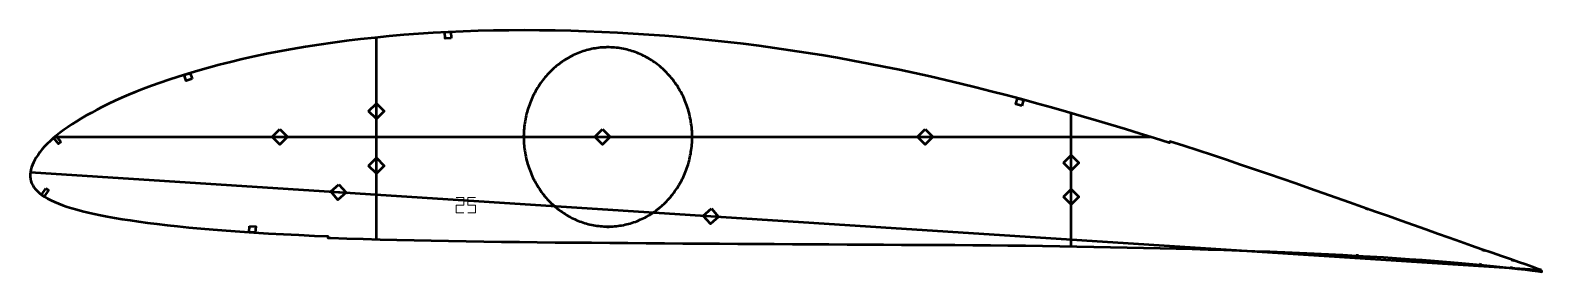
# Model space of a CAD drawing. Header units: metres. Extents: x 9 to 988, y 113 to 269.
import ezdxf

# ---------------------------------------------------------------- set-up
doc = ezdxf.new("R2010")
doc.units = ezdxf.units.M
doc.layers.add('Layer', color=1, linetype='Continuous', lineweight=50)
doc.layers.add('NumLabel', color=1, linetype='Continuous', lineweight=15)

msp = doc.modelspace()

# ---------------------------------------------------------------- linework, layer by layer
at = {"layer": 'Layer', "color": 7}
for p, q in [((233.29, 133.79), (233.29, 264.27)), ((233.29, 210.65), (233.29, 222.65)), ((683.29, 129.18), (683.29, 215.35)), ((25.07, 200), (734.44, 200)), ((164.85, 200), (176.85, 200)), ((373.76, 200), (385.76, 200)), ((582.67, 200), (594.67, 200)), ((233.29, 175.41), (233.29, 187.41)), ((683.29, 177.24), (683.29, 189.24)), ((9.29, 177.2), (987.15, 114.02)), ((683.29, 155.29), (683.29, 167.29)), ((202.76, 164.7), (214.74, 163.93)), ((443.99, 149.12), (455.96, 148.34))]:
    msp.add_line(p, q, dxfattribs=at)
at = {"layer": 'Layer'}
for p, q in [((383.29, 257.94), (383.29, 258.94)), ((328.75, 200), (327.75, 200)), ((437.82, 200), (438.82, 200)), ((874.79, 153.63), (874.46, 152.69)), ((383.29, 142.06), (383.29, 141.06)), ((868.47, 124.19), (868.4, 123.19)), ((948.27, 118.33), (948.18, 117.34)), ((950.2, 126.94), (949.88, 125.99)), ((969.11, 120.4), (968.78, 119.46)), ((968.15, 116.26), (968.08, 115.26))]:
    msp.add_line(p, q, dxfattribs=at)
for points in [[(987.84, 113.77), (985.61, 114.58), (981.87, 115.92), (977.63, 117.44), (972.9, 119.1), (967.66, 120.9), (961.94, 122.87), (955.8, 124.99), (949.29, 127.25), (942.48, 129.64), (935.4, 132.13), (928.09, 134.71), (920.56, 137.38), (912.84, 140.12), (904.95, 142.92), (896.9, 145.78), (888.71, 148.69), (880.41, 151.64), (872, 154.62), (863.5, 157.62), (854.92, 160.65), (846.26, 163.69), (837.53, 166.74), (828.73, 169.8), (819.86, 172.87), (810.93, 175.93), (801.95, 179), (792.91, 182.05), (783.82, 185.1), (774.67, 188.13), (765.47, 191.15), (756.22, 194.14), (747.19, 197.03), (746.89, 196.08), (746.62, 196.17), (737.27, 199.12), (727.87, 202.05), (718.41, 204.95), (708.91, 207.82), (699.36, 210.67), (689.77, 213.48), (680.13, 216.26), (670.46, 219), (660.75, 221.69), (651.01, 224.34), (641.24, 226.93), (631.43, 229.47), (621.6, 231.94), (611.74, 234.35), (601.85, 236.69), (591.92, 238.96), (581.97, 241.17), (572, 243.3), (562, 245.35), (551.98, 247.32), (541.94, 249.22), (531.89, 251.04), (521.81, 252.76), (511.7, 254.39), (501.56, 255.93), (491.39, 257.4), (481.21, 258.79), (471.03, 260.09), (460.84, 261.31), (450.65, 262.44), (440.45, 263.47), (430.24, 264.42), (420.04, 265.28), (409.85, 266.05), (399.67, 266.74), (389.51, 267.33), (379.37, 267.83), (369.25, 268.23), (359.14, 268.55), (349.07, 268.77), (339.03, 268.91), (329.04, 268.95), (319.09, 268.9), (309.18, 268.74), (299.32, 268.5), (289.52, 268.17), (279.78, 267.75), (270.12, 267.23), (260.54, 266.62), (251.04, 265.9), (241.62, 265.08), (232.28, 264.17), (223.05, 263.18), (213.93, 262.1), (204.94, 260.92), (196.1, 259.64), (187.39, 258.26), (178.82, 256.8), (170.41, 255.26), (162.2, 253.66), (154.21, 251.99), (146.44, 250.25), (138.89, 248.43), (131.57, 246.56), (124.5, 244.66), (117.69, 242.75), (111.17, 240.82), (104.93, 238.87), (98.96, 236.9), (93.24, 234.92), (87.78, 232.96), (82.56, 231), (77.58, 229.06), (72.85, 227.13), (68.34, 225.21), (64.04, 223.29), (59.94, 221.38), (56.03, 219.47), (52.3, 217.57), (48.75, 215.68), (45.37, 213.8), (42.16, 211.93), (39.11, 210.05), (36.22, 208.19), (33.48, 206.35), (30.88, 204.51), (28.43, 202.69), (26.13, 200.88), (23.98, 199.09), (21.98, 197.3), (20.14, 195.52), (18.45, 193.75), (16.9, 191.99), (15.48, 190.23), (14.2, 188.49), (13.05, 186.8), (12.05, 185.15), (11.21, 183.54), (10.53, 181.94), (9.98, 180.36), (9.57, 178.81), (9.3, 177.29), (9.15, 175.68), (9.16, 174.32), (9.3, 172.89), (9.61, 171.51), (10.08, 170.15), (10.74, 168.81), (11.59, 167.48), (12.61, 166.17), (13.8, 164.89), (15.17, 163.65), (16.73, 162.44), (18.48, 161.26), (20.42, 160.12), (22.55, 159.02), (24.87, 157.94), (27.39, 156.9), (30.1, 155.89), (33.01, 154.89), (36.11, 153.93), (39.4, 152.98), (42.9, 152.06), (46.61, 151.16), (50.54, 150.28), (54.7, 149.41), (59.08, 148.56), (63.72, 147.73), (68.62, 146.91), (73.81, 146.1), (79.29, 145.3), (85.1, 144.52), (91.24, 143.74), (97.75, 142.98), (104.63, 142.23), (111.9, 141.49), (119.56, 140.78), (127.61, 140.08), (136.04, 139.41), (144.83, 138.77), (153.96, 138.17), (163.39, 137.61), (173.1, 137.08), (183.05, 136.59), (193.21, 136.15), (201.91, 135.8), (201.87, 134.8), (203.54, 134.74), (214.08, 134.37), (224.79, 134.03), (235.66, 133.72), (246.63, 133.43), (257.69, 133.17), (268.82, 132.95), (280.06, 132.76), (291.42, 132.59), (302.87, 132.43), (314.39, 132.27), (325.96, 132.1), (337.54, 131.96), (349.17, 131.83), (360.85, 131.73), (372.61, 131.64), (384.4, 131.53), (396.23, 131.43), (408.07, 131.34), (419.93, 131.25), (431.78, 131.16), (443.62, 131.08), (455.46, 131.02), (467.31, 130.96), (479.15, 130.9), (490.99, 130.83), (502.82, 130.75), (514.62, 130.67), (526.42, 130.6), (538.2, 130.53), (549.94, 130.45), (561.62, 130.38), (573.27, 130.33), (584.89, 130.28), (596.45, 130.23), (607.98, 130.15), (619.48, 130.05), (630.92, 129.95), (642.29, 129.84), (653.57, 129.69), (664.77, 129.51), (675.89, 129.31), (686.9, 129.12), (697.84, 128.94), (708.7, 128.75), (719.47, 128.55), (730.16, 128.32), (740.78, 128.07), (751.3, 127.82), (761.69, 127.55), (771.94, 127.26), (782.09, 126.93), (792.16, 126.58), (802.14, 126.22), (811.97, 125.86), (821.64, 125.47), (831.16, 125.06), (840.59, 124.61), (849.9, 124.14), (859.07, 123.68), (868.06, 123.21), (876.85, 122.71), (885.48, 122.17), (894, 121.59), (902.39, 121.01), (910.59, 120.43), (918.56, 119.84), (926.3, 119.23), (933.82, 118.61), (941.07, 117.98), (948.03, 117.35), (954.66, 116.71), (960.92, 116.06), (966.8, 115.41), (972.26, 114.78), (977.24, 114.19), (981.71, 113.65), (985.65, 113.15), (988, 112.84)], [(437.82, 200), (437.81, 201.22), (437.77, 202.43), (437.71, 203.65), (437.63, 204.86), (437.52, 206.08), (437.39, 207.29), (437.23, 208.49), (437.05, 209.7), (436.85, 210.89), (436.62, 212.09), (436.37, 213.27), (436.1, 214.46), (435.8, 215.63), (435.48, 216.8), (435.13, 217.96), (434.77, 219.12), (434.38, 220.26), (433.97, 221.4), (433.53, 222.53), (433.08, 223.64), (432.6, 224.75), (432.1, 225.84), (431.57, 226.93), (431.03, 228), (430.47, 229.06), (429.88, 230.11), (429.28, 231.14), (428.65, 232.16), (428, 233.17), (427.34, 234.16), (426.65, 235.13), (425.95, 236.09), (425.23, 237.04), (424.48, 237.97), (423.72, 238.88), (422.95, 239.77), (422.15, 240.65), (421.34, 241.51), (420.51, 242.35), (419.66, 243.17), (418.8, 243.97), (417.92, 244.75), (417.03, 245.52), (416.12, 246.26), (415.2, 246.98), (414.27, 247.69), (413.32, 248.37), (412.35, 249.03), (411.38, 249.67), (410.39, 250.28), (409.39, 250.88), (408.38, 251.45), (407.35, 252), (406.32, 252.52), (405.28, 253.02), (404.22, 253.5), (403.16, 253.96), (402.09, 254.39), (401.01, 254.8), (399.92, 255.18), (398.82, 255.54), (397.72, 255.88), (396.61, 256.19), (395.5, 256.47), (394.38, 256.73), (393.26, 256.97), (392.13, 257.18), (391, 257.36), (389.86, 257.52), (388.72, 257.66), (387.58, 257.76), (386.44, 257.85), (385.29, 257.9), (384.14, 257.94), (383, 257.94), (381.85, 257.92), (380.71, 257.88), (379.56, 257.81), (378.42, 257.71), (377.28, 257.59), (376.14, 257.44), (375.01, 257.27), (373.88, 257.08), (372.75, 256.85), (371.63, 256.6), (370.51, 256.33), (369.4, 256.03), (368.3, 255.71), (367.2, 255.37), (366.11, 254.99), (365.02, 254.6), (363.95, 254.18), (362.88, 253.73), (361.82, 253.27), (360.77, 252.78), (359.73, 252.26), (358.71, 251.72), (357.69, 251.16), (356.68, 250.58), (355.69, 249.98), (354.7, 249.35), (353.74, 248.7), (352.78, 248.03), (351.84, 247.34), (350.91, 246.63), (349.99, 245.89), (349.09, 245.14), (348.21, 244.37), (347.34, 243.57), (346.48, 242.76), (345.64, 241.93), (344.82, 241.08), (344.02, 240.21), (343.23, 239.33), (342.46, 238.42), (341.71, 237.5), (340.98, 236.57), (340.27, 235.62), (339.57, 234.65), (338.9, 233.66), (338.24, 232.66), (337.6, 231.65), (336.99, 230.63), (336.39, 229.58), (335.82, 228.53), (335.26, 227.47), (334.73, 226.39), (334.22, 225.3), (333.73, 224.2), (333.26, 223.08), (332.82, 221.96), (332.4, 220.83), (331.99, 219.69), (331.62, 218.54), (331.26, 217.38), (330.93, 216.22), (330.62, 215.05), (330.33, 213.87), (330.07, 212.68), (329.83, 211.49), (329.62, 210.29), (329.43, 209.09), (329.26, 207.89), (329.11, 206.68), (328.99, 205.47), (328.9, 204.26), (328.82, 203.04), (328.78, 201.83), (328.75, 200.61), (328.75, 199.39), (328.78, 198.17), (328.82, 196.96), (328.9, 195.74), (328.99, 194.53), (329.11, 193.32), (329.26, 192.11), (329.43, 190.91), (329.62, 189.71), (329.83, 188.51), (330.07, 187.32), (330.33, 186.13), (330.62, 184.95), (330.93, 183.78), (331.26, 182.62), (331.62, 181.46), (331.99, 180.31), (332.4, 179.17), (332.82, 178.04), (333.26, 176.92), (333.73, 175.8), (334.22, 174.7), (334.73, 173.61), (335.26, 172.53), (335.82, 171.47), (336.39, 170.42), (336.99, 169.37), (337.6, 168.35), (338.24, 167.34), (338.9, 166.34), (339.57, 165.35), (340.27, 164.38), (340.98, 163.43), (341.71, 162.5), (342.46, 161.58), (343.23, 160.67), (344.02, 159.79), (344.82, 158.92), (345.64, 158.07), (346.48, 157.24), (347.34, 156.43), (348.21, 155.63), (349.09, 154.86), (349.99, 154.11), (350.91, 153.37), (351.84, 152.66), (352.78, 151.97), (353.74, 151.3), (354.7, 150.65), (355.69, 150.02), (356.68, 149.42), (357.69, 148.84), (358.71, 148.28), (359.73, 147.74), (360.77, 147.22), (361.82, 146.73), (362.88, 146.27), (363.95, 145.82), (365.02, 145.4), (366.11, 145.01), (367.2, 144.63), (368.3, 144.29), (369.4, 143.97), (370.51, 143.67), (371.63, 143.4), (372.75, 143.15), (373.88, 142.92), (375.01, 142.73), (376.14, 142.56), (377.28, 142.41), (378.42, 142.29), (379.56, 142.19), (380.71, 142.12), (381.85, 142.08), (383, 142.06), (384.14, 142.06), (385.29, 142.1), (386.44, 142.15), (387.58, 142.24), (388.72, 142.34), (389.86, 142.48), (391, 142.64), (392.13, 142.82), (393.26, 143.03), (394.38, 143.27), (395.5, 143.53), (396.61, 143.81), (397.72, 144.12), (398.82, 144.46), (399.92, 144.82), (401.01, 145.2), (402.09, 145.61), (403.16, 146.04), (404.22, 146.5), (405.28, 146.98), (406.32, 147.48), (407.35, 148), (408.38, 148.55), (409.39, 149.12), (410.39, 149.72), (411.38, 150.33), (412.35, 150.97), (413.32, 151.63), (414.27, 152.31), (415.2, 153.02), (416.12, 153.74), (417.03, 154.48), (417.92, 155.25), (418.8, 156.03), (419.66, 156.83), (420.51, 157.65), (421.34, 158.49), (422.15, 159.35), (422.95, 160.23), (423.72, 161.12), (424.48, 162.03), (425.23, 162.96), (425.95, 163.91), (426.65, 164.87), (427.34, 165.84), (428, 166.83), (428.65, 167.84), (429.28, 168.86), (429.88, 169.89), (430.47, 170.94), (431.03, 172), (431.57, 173.07), (432.1, 174.16), (432.6, 175.25), (433.08, 176.36), (433.53, 177.47), (433.97, 178.6), (434.38, 179.74), (434.77, 180.88), (435.13, 182.04), (435.48, 183.2), (435.8, 184.37), (436.1, 185.54), (436.37, 186.73), (436.62, 187.91), (436.85, 189.11), (437.05, 190.3), (437.23, 191.51), (437.39, 192.71), (437.52, 193.92), (437.63, 195.14), (437.71, 196.35), (437.77, 197.57), (437.81, 198.78), (437.82, 200)]]:
    msp.add_lwpolyline(points, close=True, dxfattribs=at)
for points in [[(281.77, 263.85), (277.77, 263.63), (277.56, 267.63), (281.55, 267.84), (281.77, 263.85)], [(113.93, 237.5), (110.12, 236.3), (108.92, 240.12), (112.74, 241.31), (113.93, 237.5)], [(228.29, 216.65), (233.29, 221.65), (238.29, 216.65), (233.29, 211.65), (228.29, 216.65)], [(651.27, 220.13), (647.4, 221.16), (648.43, 225.02), (652.29, 224), (651.27, 220.13)], [(28.99, 196.76), (27.46, 195.48), (24.25, 199.31), (25.79, 200.6), (28.99, 196.76)], [(170.85, 205), (175.85, 200), (170.85, 195), (165.85, 200), (170.85, 205)], [(379.76, 205), (384.76, 200), (379.76, 195), (374.76, 200), (379.76, 205)], [(588.67, 205), (593.67, 200), (588.67, 195), (583.67, 200), (588.67, 205)], [(228.29, 181.41), (233.29, 186.41), (238.29, 181.41), (233.29, 176.41), (228.29, 181.41)], [(678.29, 183.24), (683.29, 188.24), (688.29, 183.24), (683.29, 178.24), (678.29, 183.24)], [(19.32, 166.72), (20.98, 165.61), (18.2, 161.45), (16.53, 162.57), (19.32, 166.72)], [(209.07, 169.3), (213.74, 163.99), (208.43, 159.32), (203.76, 164.64), (209.07, 169.3)], [(678.29, 161.29), (683.29, 166.29), (688.29, 161.29), (683.29, 156.29), (678.29, 161.29)], [(450.3, 153.72), (454.96, 148.41), (449.65, 143.74), (444.98, 149.05), (450.3, 153.72)], [(151.16, 142.37), (155.15, 142.1), (154.89, 138.11), (150.89, 138.38), (151.16, 142.37)]]:
    msp.add_lwpolyline(points, dxfattribs=at)
at = {"layer": 'NumLabel', "color": 1}
for points in [[(285.05, 160.88), (290.05, 160.88), (290.05, 155.88), (285.05, 155.88), (285.05, 150.88), (290.05, 150.88)], [(297.55, 160.88), (292.55, 160.88), (292.55, 155.88), (297.55, 155.88), (297.55, 150.88), (292.55, 150.88)]]:
    msp.add_lwpolyline(points, dxfattribs=at)

doc.saveas('drawing.dxf')
